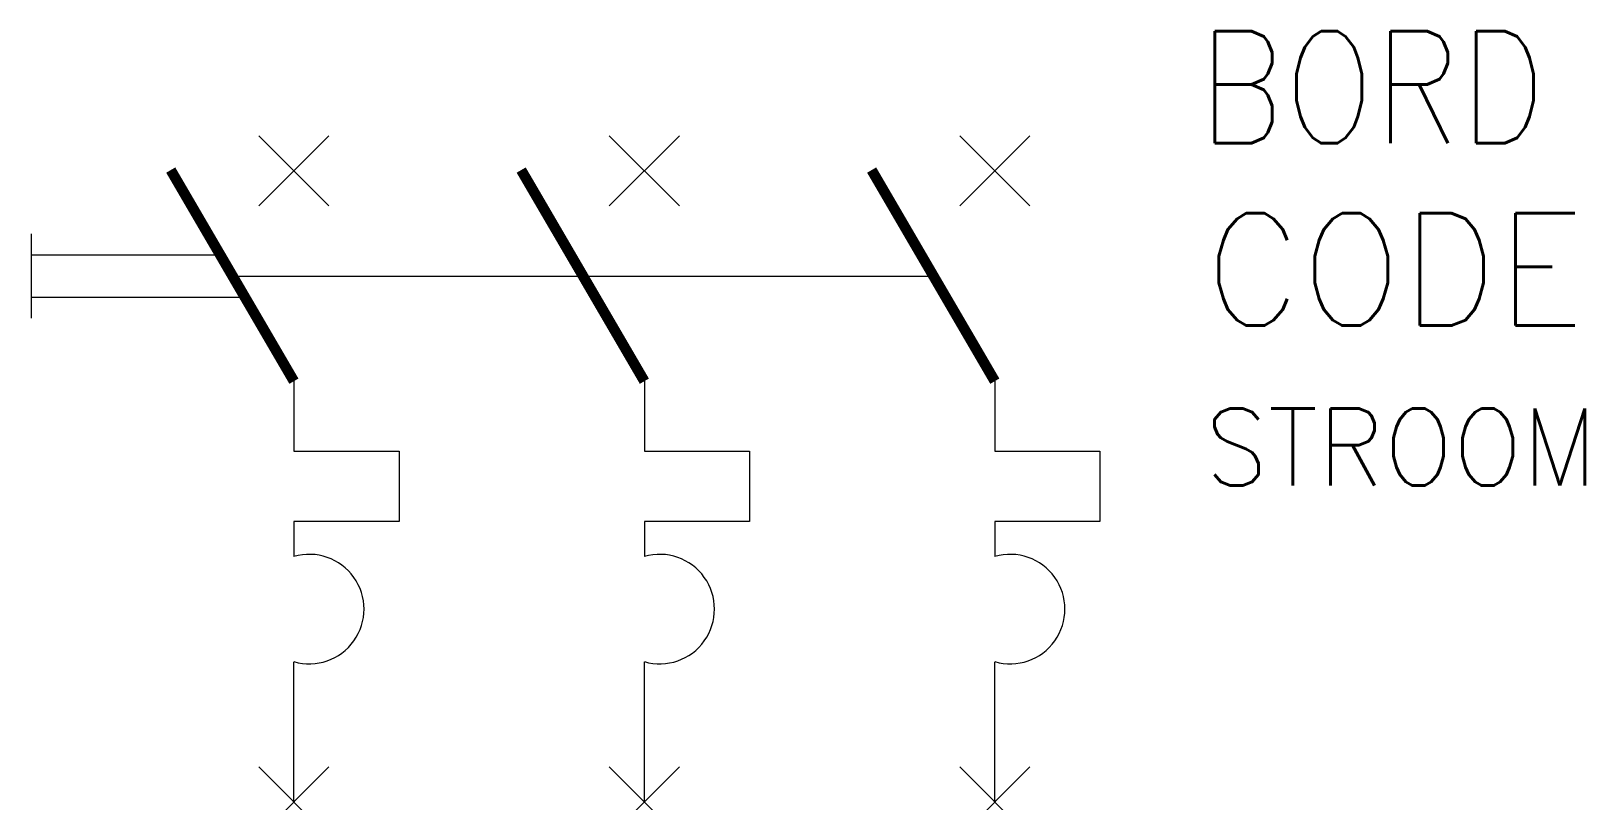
# Model space of a CAD drawing. Extents: x 235 to 279.3, y 117 to 139.
import ezdxf

# ---------------------------------------------------------------- set-up
doc = ezdxf.new("R2010")
doc.units = 0
doc.header["$PDMODE"] = 3
doc.linetypes.add('DASHED', pattern=[0])
for name, color, linetype in [('1', 8, 'CONTINUOUS'), ('11', 30, 'DASHED'), ('12', 30, 'DASHED'), ('C', 7, 'CONTINUOUS')]:
    doc.layers.add(name, color=color, linetype=linetype)
doc.styles.get("Standard").update_dxf_attribs({"font": 'txt.shx'})

msp = doc.modelspace()

# ---------------------------------------------------------------- linework, layer by layer
at = {"layer": '1', "color": 0}
for p, q in [((241.5, 134), (243.5, 136)), ((243.5, 134), (241.5, 136)), ((251.5, 134), (253.5, 136)), ((253.5, 134), (251.5, 136)), ((261.5, 134), (263.5, 136)), ((263.5, 134), (261.5, 136)), ((235, 133.2), (235, 130.8)), ((235, 132.6), (240.365, 132.6)), ((240.768, 132), (260.768, 132)), ((235, 131.4), (241.083, 131.4)), ((242.5, 129), (242.5, 127)), ((252.5, 129), (252.5, 127)), ((262.5, 129), (262.5, 127)), ((242.5, 127), (245.5, 127)), ((245.5, 127), (245.5, 125)), ((252.5, 127), (255.5, 127)), ((255.5, 127), (255.5, 125)), ((262.5, 127), (265.5, 127)), ((265.5, 127), (265.5, 125)), ((245.5, 125), (242.5, 125)), ((242.5, 125), (242.5, 124)), ((255.5, 125), (252.5, 125)), ((252.5, 125), (252.5, 124)), ((265.5, 125), (262.5, 125)), ((262.5, 125), (262.5, 124)), ((242.5, 117), (242.5, 121)), ((252.5, 117), (252.5, 121)), ((262.5, 117), (262.5, 121))]:
    msp.add_line(p, q, dxfattribs=at)
at = {"layer": '1', "color": 0, "const_width": 0.3}
for points in [[(242.5, 129), (238.985, 135.022)], [(252.5, 129), (248.985, 135.022)], [(262.5, 129), (258.985, 135.022)]]:
    msp.add_lwpolyline(points, dxfattribs=at)
at = {"layer": '1', "color": 0}
for centre in [(242.938, 122.5), (252.938, 122.5), (262.938, 122.5)]:
    msp.add_arc(centre, 1.562, 253.7398, 106.2602, dxfattribs=at)
at = {"layer": 'C', "color": 0}
for p in [(242.5, 135), (252.5, 135), (262.5, 135), (242.5, 117), (252.5, 117), (262.5, 117)]:
    msp.add_point(p, dxfattribs=at)

# ---------------------------------------------------------------- texts
at = {"layer": '1', "color": 0, "width": 0.95}
msp.add_attdef('STROOM', (268.5, 126.024), '', height=2.2, dxfattribs=at)
at = {"layer": '11', "color": 0, "width": 0.85}
msp.add_attdef('BORD', (268.311, 135.786), '', height=3.2, dxfattribs=at)
at = {"layer": '12', "color": 0, "width": 0.95}
msp.add_attdef('CODE', (268.5, 130.588), '', height=3.2, dxfattribs=at)

doc.saveas('drawing.dxf')
